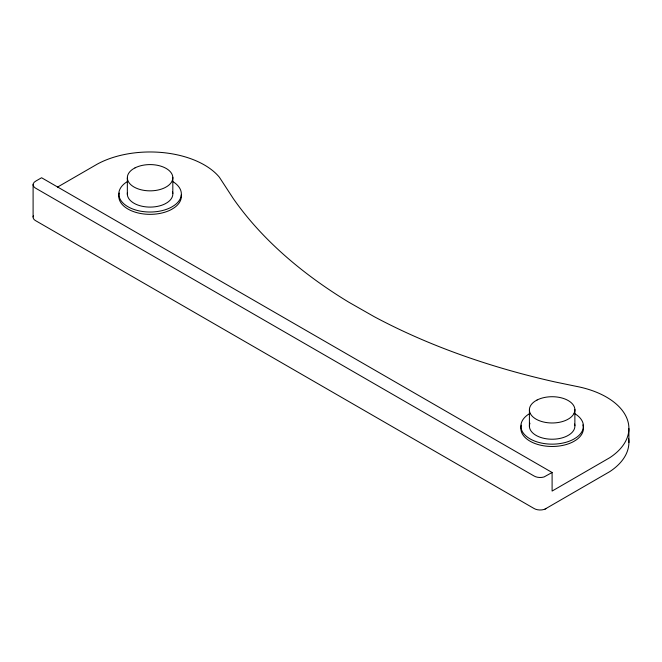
<?xml version="1.0" encoding="UTF-8"?>
<svg xmlns="http://www.w3.org/2000/svg" width="662" height="662" viewBox="0 0 662 662"><rect width="100%" height="100%" fill="white"/><g stroke="black" fill="none" stroke-linecap="round" stroke-linejoin="round"><path stroke-width="0.99" d="M127.27 181.669L125.821 182.571A31.271 18.056 0 0 0 128.85 207.231A31.271 18.056 0 0 0 171.665 207.032L174.329 205.369A31.271 18.056 0 0 0 172.708 181.504M530.055 413.345L527.887 414.702A31.271 18.056 0 0 0 530.916 439.353A31.271 18.056 0 0 0 573.731 439.163L576.395 437.499A31.271 18.056 0 0 0 574.078 413.229M57.495 187.114L97.273 164.126A76.759 44.321 0 0 1 219.379 177.234L233.446 198.807A568.6 328.278 0 0 0 348.841 302.228L374.27 316.717A568.6 328.278 0 0 0 554.955 381.933L576.18 386.327A76.759 44.321 0 0 1 609.727 457.723L552.1 491.063L552.1 472.494L41.582 177.747L35.905 181.024A8.532 4.924 0 0 0 35.285 187.983L533.837 475.87A8.532 4.924 0 0 0 544.048 476.963L552.1 472.494M545.058 509.061L609.727 471.65A76.759 44.321 0 0 0 628.619 438.567M545.885 508.73L544.048 509.459A8.532 4.924 0 0 1 533.837 508.375L35.285 220.479A8.532 4.924 0 0 1 33.505 215.663M628.9 428.612L628.9 442.539M574.873 409.439L574.873 425.683M529.41 410.258L529.41 426.51M172.815 177.308L172.815 193.561M127.344 178.136L127.344 194.38M33.1 184.425L33.1 216.929M181.272 195.017A31.271 18.056 0 0 1 174.329 207.686L171.665 209.358A31.271 18.056 0 0 1 135.23 212.179A31.271 18.056 0 0 1 119.317 193.047M574.608 424.044A22.748 13.132 0 0 1 569.204 434.785L567.177 435.944A22.748 13.132 0 0 1 540.564 437.4A22.748 13.132 0 0 1 529.948 423.233M582.808 424.896A31.271 18.056 0 0 1 576.395 439.816L573.731 441.48A31.271 18.056 0 0 1 537.287 444.31A31.271 18.056 0 0 1 521.375 425.178M172.542 191.914A22.748 13.132 0 0 1 167.138 202.655L165.119 203.822A22.748 13.132 0 0 1 139.756 205.667A22.748 13.132 0 0 1 127.435 192.733M135.04 167.867L133.021 169.033A22.748 13.132 0 0 0 133.997 187.007A22.748 13.132 0 0 0 165.119 187.569L167.138 186.403A22.748 13.132 0 0 0 166.162 168.438A22.748 13.132 0 0 0 135.04 167.867M537.097 399.997L535.078 401.164A22.748 13.132 0 0 0 536.054 419.137A22.748 13.132 0 0 0 567.177 419.7L569.204 418.533A22.748 13.132 0 0 0 568.219 400.56A22.748 13.132 0 0 0 537.097 399.997"/></g></svg>
